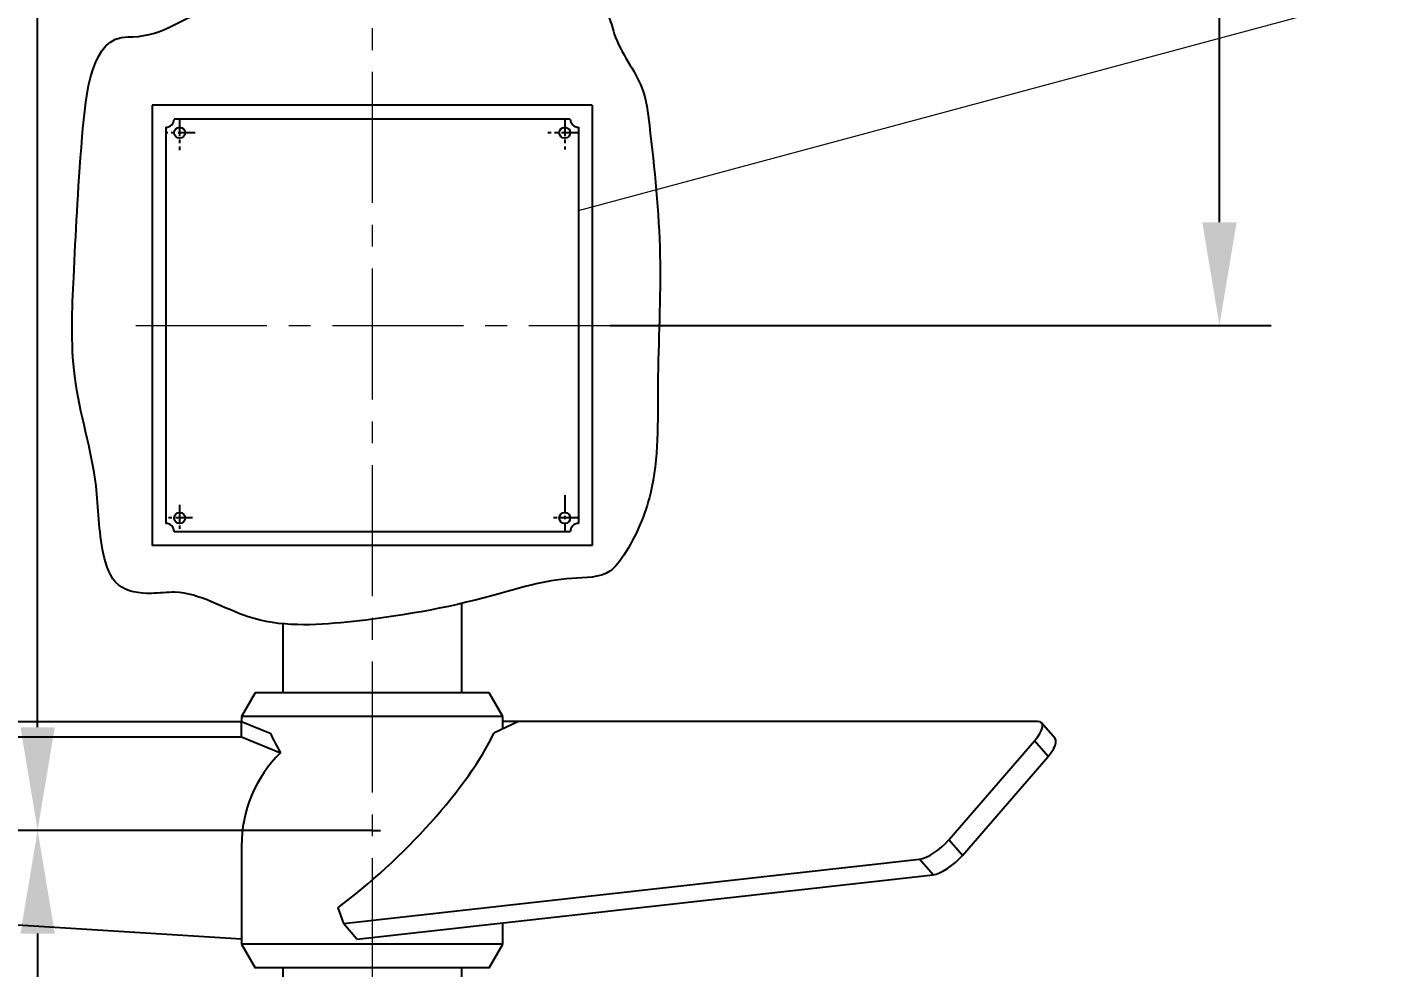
# Model space of a CAD drawing. Header units: inches. Extents: x -375 to 8535, y -477 to 12465.
# Drawn here: x 1698.7 to 2190.9, y 9468.1 to 9810 of the extents above; entities that cross this region are included whole.
import ezdxf

# ---------------------------------------------------------------- set-up
doc = ezdxf.new("R2010")
doc.units = ezdxf.units.IN
doc.header["$LTSCALE"] = 5
doc.linetypes.add('CENTER', pattern=[2, 1.25, -0.25, 0.25, -0.25])
doc.linetypes.add('CENTER2', pattern=[28.575, 19.05, -3.175, 3.175, -3.175])
doc.layers.add('1轮廓实线层', color=7, linetype='Continuous')
doc.layers.add('3尺寸线', color=3, linetype='Continuous')
doc.layers.add('图层1', color=1, linetype='CENTER2', lineweight=13)
doc.layers.add('图层4', color=3, linetype='Continuous', lineweight=13)
doc.styles.add('PC_TEXTSTYLE', font='isocp.shx', dxfattribs={"width": 0.8, "bigfont": 'hzfs.shx'})
doc.dimstyles.new('TH_GBDIM', dxfattribs={"dimscale": 15, "dimtxt": 3, "dimasz": 2.5, "dimexe": 1.25, "dimexo": 0, "dimgap": 0.8, "dimtad": 1, "dimdec": 0, "dimzin": 0, "dimdsep": 46, "dimtxsty": 'PC_TEXTSTYLE', "dimcen": 2.5, "dimclrd": 256, "dimclre": 256, "dimclrt": 3, "dimadec": 0, "dimazin": 0, "dimtfac": 0.714286, "dimtdec": 0, "dimtmove": 0, "dimatfit": 3, "dimfxl": 0, "dimtzin": 0, "dimlwd": -1, "dimlwe": -1, "dimarcsym": 0})

# ---------------------------------------------------------------- blocks, each defined once
blk = doc.blocks.new('*D1692')
at = {"layer": '1轮廓实线层', "color": 3}
for p, q in [((2086.15, 10224.07), (2150.91, 10224.07)), ((2132.16, 9739.13), (2132.16, 10186.57)), ((1910.68, 9701.63), (2150.91, 9701.63))]:
    blk.add_line(p, q, dxfattribs=at)
for points in [[(2138.41, 10186.57), (2125.91, 10186.57), (2132.16, 10224.07)], [(2125.91, 9739.13), (2138.41, 9739.13), (2132.16, 9701.63)]]:
    blk.add_solid(points, dxfattribs=at)
at = {"layer": 'Defpoints', "color": 0}
for p in [(2086.15, 10224.07), (2132.16, 10224.07), (1910.68, 9701.63)]:
    blk.add_point(p, dxfattribs=at)
at = {"layer": '1轮廓实线层', "color": 3, "insert": (2097.66, 9962.85), "char_height": 45, "attachment_point": 5, "rotation": 90, "style": 'PC_TEXTSTYLE'}
blk.add_mtext('522', dxfattribs=at)
blk = doc.blocks.new('*D1728')
at = {"layer": '1轮廓实线层', "color": 3}
for p, q in [((1824.2, 11560.72), (2945.1, 11560.72)), ((2926.35, 11523.22), (2926.35, 6264.8)), ((2687.2, 6227.3), (2945.1, 6227.3))]:
    blk.add_line(p, q, dxfattribs=at)
for points in [[(2932.6, 11523.22), (2920.1, 11523.22), (2926.35, 11560.72)], [(2920.1, 6264.8), (2932.6, 6264.8), (2926.35, 6227.3)]]:
    blk.add_solid(points, dxfattribs=at)
at = {"layer": 'Defpoints', "color": 0}
for p in [(1824.2, 11560.72), (2687.2, 6227.3), (2926.35, 6227.3)]:
    blk.add_point(p, dxfattribs=at)
at = {"layer": '1轮廓实线层', "color": 3, "insert": (2896.35, 8762.47), "char_height": 45, "attachment_point": 5, "rotation": 90, "style": 'PC_TEXTSTYLE'}
blk.add_mtext('～5335', dxfattribs=at)
blk = doc.blocks.new('*D1735')
at = {"layer": '1轮廓实线层', "color": 3}
for p, q in [((1389.2, 9508.99), (1389.2, 9384.29)), ((1426.7, 9403.04), (1669.53, 9403.04))]:
    blk.add_line(p, q, dxfattribs=at)
blk.add_solid([(1426.7, 9409.29), (1426.7, 9396.79), (1389.2, 9403.04)], dxfattribs=at)
at = {"layer": 'Defpoints', "color": 0}
for p in [(2052.09, 9518.07), (1389.2, 9508.99), (2052.09, 9403.04)]:
    blk.add_point(p, dxfattribs=at)
at = {"layer": '1轮廓实线层', "color": 3, "insert": (1599.92, 9437.54), "char_height": 45, "attachment_point": 5, "style": 'PC_TEXTSTYLE'}
blk.add_mtext('DJ870', dxfattribs=at)
blk = doc.blocks.new('_None')
blk = doc.blocks.new('*D1736')
at = {"layer": '1轮廓实线层', "color": 3}
for p, q in [((1739.2, 9917.78), (1683.83, 9917.78)), ((1702.58, 9555.57), (1702.58, 9880.28)), ((1824.2, 9518.07), (1683.83, 9518.07))]:
    blk.add_line(p, q, dxfattribs=at)
for points in [[(1708.83, 9880.28), (1696.33, 9880.28), (1702.58, 9917.78)], [(1696.33, 9555.57), (1708.83, 9555.57), (1702.58, 9518.07)]]:
    blk.add_solid(points, dxfattribs=at)
at = {"layer": 'Defpoints', "color": 0}
for p in [(1702.58, 9917.78), (1739.2, 9917.78), (1824.2, 9518.07)]:
    blk.add_point(p, dxfattribs=at)
at = {"layer": '1轮廓实线层', "color": 3, "insert": (1668.08, 9717.93), "char_height": 45, "attachment_point": 5, "rotation": 90, "style": 'PC_TEXTSTYLE'}
blk.add_mtext('400', dxfattribs=at)
blk = doc.blocks.new('*D1738')
at = {"layer": '1轮廓实线层', "color": 3}
for p, q in [((1824.2, 9518.07), (1683.83, 9518.07)), ((1702.58, 9480.57), (1702.58, 8830.57)), ((1824.2, 8793.07), (1683.83, 8793.07))]:
    blk.add_line(p, q, dxfattribs=at)
for points in [[(1708.83, 9480.57), (1696.33, 9480.57), (1702.58, 9518.07)], [(1696.33, 8830.57), (1708.83, 8830.57), (1702.58, 8793.07)]]:
    blk.add_solid(points, dxfattribs=at)
at = {"layer": 'Defpoints', "color": 0}
for p in [(1824.2, 9518.07), (1702.58, 8793.07), (1824.2, 8793.07)]:
    blk.add_point(p, dxfattribs=at)
at = {"layer": '1轮廓实线层', "color": 3, "insert": (1668.08, 9155.57), "char_height": 45, "attachment_point": 5, "rotation": 90, "style": 'PC_TEXTSTYLE'}
blk.add_mtext('725', dxfattribs=at)
blk = doc.blocks.new('870-1')
for p, q in [((-14018.14, -131.55), (-14023.14, -140.21)), ((-14018.14, -131.55), (-14023.14, -140.21)), ((-14018.14, -131.55), (-14023.14, -140.21)), ((-13933.14, -131.55), (-14018.14, -131.55)), ((-13996.89, -131.55), (-14018.14, -131.55)), ((-13933.14, -131.55), (-13996.89, -131.55)), ((-13928.14, -140.21), (-13933.14, -131.55)), ((-13928.14, -140.21), (-13933.14, -131.55)), ((-13928.14, -140.21), (-13933.14, -131.55)), ((-14400.64, -141.95), (-14023.14, -141.95)), ((-14023.14, -140.21), (-14023.14, -141.95)), ((-14023.14, -140.21), (-14023.14, -141.95)), ((-14023.14, -140.21), (-14023.14, -141.95)), ((-13928.14, -140.21), (-14023.14, -140.21)), ((-13999.39, -140.21), (-14023.14, -140.21)), ((-14023.14, -147.61), (-14023.14, -141.95)), ((-14023.14, -141.95), (-14012.72, -146.21)), ((-13928.14, -140.21), (-13999.39, -140.21)), ((-13922.5, -141.95), (-13931.39, -146.21)), ((-13928.14, -144.65), (-13928.14, -140.21)), ((-13928.14, -144.65), (-13928.14, -140.21)), ((-13928.14, -144.65), (-13928.14, -140.21)), ((-13922.5, -141.95), (-13928.14, -141.95)), ((-13733.75, -141.95), (-13922.5, -141.95)), ((-13727.41, -148.14), (-13732.31, -142.48)), ((-14400.64, -147.61), (-14023.14, -147.61)), ((-14023.14, -147.61), (-14008.99, -153.39)), ((-13766, -184.97), (-13734.87, -149.03)), ((-13729.97, -154.68), (-13734.87, -149.03)), ((-13761.1, -190.63), (-13729.97, -154.68)), ((-13761.1, -190.63), (-13766, -184.97)), ((-14023.14, -187.21), (-14023.14, -222.89)), ((-14023.14, -187.21), (-14023.14, -222.89)), ((-14023.14, -187.21), (-14023.14, -222.89)), ((-13986.12, -215.42), (-13776.67, -192.02)), ((-13771.77, -197.67), (-13776.67, -192.02)), ((-14023.14, -221.08), (-14401.51, -197.67)), ((-13981.22, -221.08), (-13771.77, -197.67)), ((-13988.19, -209.67), (-13986.12, -215.42)), ((-13981.22, -221.08), (-13986.12, -215.42)), ((-13928.14, -222.89), (-13928.14, -215.15)), ((-13928.14, -222.89), (-13928.14, -215.15)), ((-13928.14, -222.89), (-13928.14, -215.15)), ((-14023.14, -222.89), (-14018.14, -231.55)), ((-14023.14, -222.89), (-14018.14, -231.55)), ((-14023.14, -222.89), (-14018.14, -231.55)), ((-13928.14, -222.89), (-14023.14, -222.89)), ((-13999.39, -222.89), (-14023.14, -222.89)), ((-13928.14, -222.89), (-13999.39, -222.89)), ((-13933.14, -231.55), (-13928.14, -222.89)), ((-13933.14, -231.55), (-13928.14, -222.89)), ((-13933.14, -231.55), (-13928.14, -222.89)), ((-13933.14, -231.55), (-14018.14, -231.55)), ((-13996.89, -231.55), (-14018.14, -231.55)), ((-13933.14, -231.55), (-13996.89, -231.55))]:
    blk.add_line(p, q)
at = {"flags": 128}
for points in [[(-13734.87, -149.03), (-13733.77, -147.65), (-13732.91, -146.32), (-13732.31, -145.1), (-13732.01, -144.03), (-13732, -143.15), (-13732.3, -142.49), (-13732.89, -142.09), (-13733.75, -141.95)], [(-13729.97, -154.68), (-13728.87, -153.3), (-13728.01, -151.98), (-13727.41, -150.75), (-13727.11, -149.68), (-13727.1, -148.8), (-13727.4, -148.15), (-13727.41, -148.14)], [(-13776.67, -192.02), (-13775.55, -191.78), (-13774.28, -191.31), (-13772.9, -190.63), (-13771.45, -189.75), (-13769.99, -188.71), (-13768.56, -187.54), (-13767.22, -186.28), (-13766, -184.97)], [(-13771.77, -197.67), (-13770.65, -197.44), (-13769.38, -196.97), (-13768, -196.29), (-13766.55, -195.41), (-13765.09, -194.36), (-13763.66, -193.19), (-13762.32, -191.93), (-13761.1, -190.63)]]:
    blk.add_lwpolyline(points, dxfattribs=at)
blk.add_arc((-13975.64, -187.21), 47.5, 134.5988, 180)
for centre, major_axis, ratio, start_param, end_param in [((-13975.64, -146.8), (-39.43, 58.68), 0.451416, 1.266722, 1.384), ((-13975.64, -175.9), (45.88, 45.88), 0.267949, 4.18326, 5.649311)]:
    blk.add_ellipse(centre, major_axis=major_axis, ratio=ratio, start_param=start_param, end_param=end_param)

msp = doc.modelspace()

# ---------------------------------------------------------------- linework, layer by layer
at = {"color": 1, "linetype": 'CENTER'}
for p, q in [((1754.2, 9776.63), (1754.2, 9765.29)), ((1894.2, 9776.63), (1894.2, 9765.59)), ((1759.87, 9771.63), (1749.2, 9771.63)), ((1899.2, 9771.63), (1888, 9771.63)), ((1754.2, 9636.38), (1754.2, 9626.63)), ((1894.2, 9639.95), (1894.2, 9626.63)), ((1758.91, 9631.63), (1749.2, 9631.63)), ((1898.91, 9631.63), (1889.2, 9631.63))]:
    msp.add_line(p, q, dxfattribs=at)
for p, q in [((1904.2, 9621.63), (1744.2, 9621.63)), ((1856.7, 9600.57), (1856.7, 9568.07)), ((1791.7, 9593.15), (1791.7, 9568.07)), ((1791.7, 9468.07), (1791.7, 8843.07)), ((1856.7, 9468.07), (1856.7, 8843.07))]:
    msp.add_line(p, q)
at = {"layer": '1轮廓实线层'}
for p, q in [((1904.2, 9781.63), (1744.2, 9781.63)), ((1744.2, 9781.63), (1744.2, 9621.63)), ((1904.2, 9781.63), (1904.2, 9621.63)), ((1749.2, 9773.63), (1749.2, 9629.63)), ((1896.2, 9776.63), (1752.2, 9776.63)), ((1899.2, 9773.63), (1899.2, 9629.63)), ((1896.2, 9626.63), (1752.2, 9626.63)), ((1904.2, 9621.63), (1744.2, 9621.63)), ((1824.2, 9518.07), (1827.27, 9518.07))]:
    msp.add_line(p, q, dxfattribs=at)
for centre in [(1754.2, 9771.63), (1894.2, 9771.63), (1754.2, 9631.63), (1894.2, 9631.63)]:
    msp.add_circle(centre, 2, dxfattribs=at)
for centre, start, end in [((1749.2, 9776.63), 270, 0), ((1899.2, 9776.63), 180, 270), ((1749.2, 9626.63), 0, 90), ((1899.2, 9626.63), 90, 180)]:
    msp.add_arc(centre, 3, start, end, dxfattribs=at)
at = {"layer": '3尺寸线', "start_tangent": (-0.999801, 0.019973), "end_tangent": (-0.999801, 0.019973)}
msp.add_spline([(1735.43, 9806.48), (1718.8, 9770.12), (1715.7, 9719.07), (1716.09, 9683.1), (1723.82, 9643.26), (1726.53, 9618.51), (1731.95, 9607.3), (1743.94, 9604.2), (1752.45, 9604.59), (1779.13, 9595.69), (1815.1, 9593.76), (1868.09, 9603.43), (1896.71, 9609.62), (1910.63, 9612.32), (1915.66, 9618.12), (1925.33, 9640.56), (1928.04, 9680.01), (1928.81, 9727.19), (1924.94, 9774.38), (1922.24, 9787.91), (1912.18, 9807.64), (1909.86, 9814.21), (1887.04, 9817.31), (1861.51, 9818.08), (1830.57, 9823.5), (1802.34, 9824.27), (1787.25, 9817.7), (1758.25, 9813.83), (1750.51, 9809.96), (1735.43, 9806.48)], degree=3, dxfattribs=at)
at = {"layer": '图层1', "ltscale": 0.5}
for p, q in [((1824.2, 11579.68), (1824.2, 8127.39)), ((1738.29, 9701.63), (1910.68, 9701.63))]:
    msp.add_line(p, q, dxfattribs=at)
at = {"layer": '图层4'}
msp.add_line((1899.2, 9743.38), (3221.35, 10099.07), dxfattribs=at)

# ---------------------------------------------------------------- block references
msp.add_blockref('870-1', (15799.84, 9699.62))

# ---------------------------------------------------------------- dimensions: what is measured, and where the dimension line sits
at = {"layer": '1轮廓实线层'}
dim = msp.add_linear_dim(base=(2926.35, 6227.3), p1=(1824.2, 11560.72), p2=(2687.2, 6227.3), angle=90, text='～5335', dimstyle='TH_GBDIM', override={"dimtxt": 3, "dimgap": 0.5, "dimtad": 1, "dimjust": 0, "dimdec": 0, "dimlfac": 1, "dimtxsty": 'PC_TEXTSTYLE', "dimse1": 0, "dimse2": 0, "dimsd1": 0, "dimsd2": 0, "dimclrd": 3, "dimclre": 3}, dxfattribs=at)
dim.commit()
dim.dimension.update_dxf_attribs({"geometry": '*D1728', "text_midpoint": (2926.35, 8762.47), "dimtype": 160})
for base, p1, p2, text, override, picture, middle in [((2132.16, 10224.07), (1910.68, 9701.63), (2086.15, 10224.07), '522', {"dimtxsty": 'PC_TEXTSTYLE', "dimclrd": 3, "dimclre": 3, "dimtfac": 0.714286}, '*D1692', (2097.66, 9962.85)), ((1702.58, 9917.78), (1824.2, 9518.07), (1739.2, 9917.78), '400', {"dimtxt": 3, "dimtxsty": 'PC_TEXTSTYLE', "dimclrd": 3, "dimclre": 3, "dimtfac": 0.714286}, '*D1736', (1668.08, 9717.93)), ((1702.58, 8793.07), (1824.2, 9518.07), (1824.2, 8793.07), '725', {"dimclrd": 3, "dimclre": 3, "dimtfac": 0.714286}, '*D1738', (1668.08, 9155.57))]:
    dim = msp.add_linear_dim(base=base, p1=p1, p2=p2, angle=90, text=text, dimstyle='TH_GBDIM', override=override, dxfattribs=at)
    dim.commit()
    dim.dimension.update_dxf_attribs({"geometry": picture, "text_midpoint": middle})
dim = msp.add_linear_dim(base=(2052.09, 9403.04), p1=(1389.2, 9508.99), p2=(2052.09, 9518.07), text='DJ870', dimstyle='TH_GBDIM', override={"dimblk2": 'None', "dimsah": 1, "dimse2": 1, "dimsd2": 1, "dimclrd": 3, "dimclre": 3, "dimtfac": 0.714286}, dxfattribs=at)
dim.commit()
dim.dimension.update_dxf_attribs({"geometry": '*D1735', "text_midpoint": (1599.92, 9403.04), "dimtype": 160})

doc.saveas('drawing.dxf')
